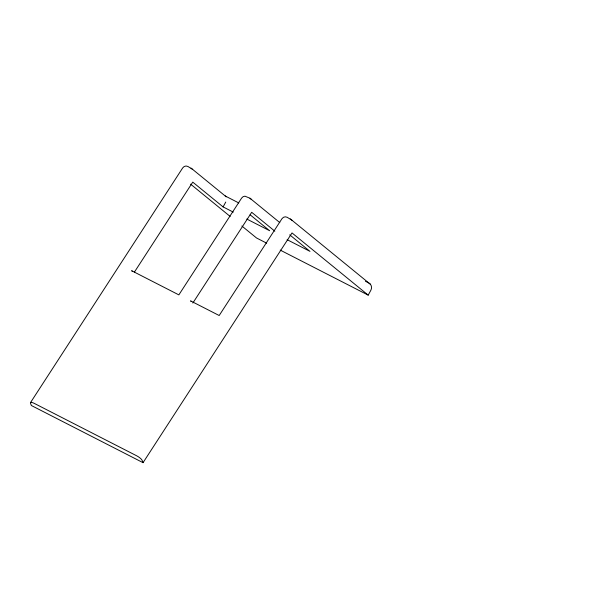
<?xml version="1.0" encoding="UTF-8"?>
<svg xmlns="http://www.w3.org/2000/svg" width="610" height="610" viewBox="0 0 610 610"><rect width="100%" height="100%" fill="white"/><g stroke="black" fill="none" stroke-linecap="round" stroke-linejoin="round"><path stroke-width="0.91" d="M233.256 212.105L223.108 206.912L225.753 202.04M280.219 250.1L368.204 295.133L370.849 290.261A5.559 5.215 -50.8 0 0 368.844 283.01L365.459 281.279M30.523 402.577L182.71 167.88L184.189 166.5L186.019 166.004L187.91 166.469L192.684 169.42M134.429 272.068L192.752 182.123L223.108 206.912M192.851 303.033L251.694 212.295L274.82 231.175M143.045 462.67L142.176 460.42A5.559 1.517 33 0 0 136.648 455.784L34.282 403.385A5.559 1.517 33 0 0 30.5 403.256L31.369 405.513L143.045 462.67L292.015 232.936L368.204 295.133M251.617 199.584L249.947 198.227L244.953 196.176L243.131 196.664L241.651 198.044L178.852 294.882L131.615 270.703L132.523 271.404M291.946 220.225L287.173 217.282L285.282 216.817L283.459 217.305L281.98 218.685L219.181 315.522L190.556 300.875L191.464 301.576M238.769 202.932L225.235 196.001L226.241 196.816L191.014 168.063M246.791 219.036L269.635 230.725L250.123 214.796M287.119 239.677L309.964 251.366L289.727 234.842M266.677 243.169L256.528 237.976L241.873 226.013M290.276 218.868L370.423 284.298M249.947 198.227L279.799 222.604M190.602 184.144L230.153 216.443"/></g></svg>
